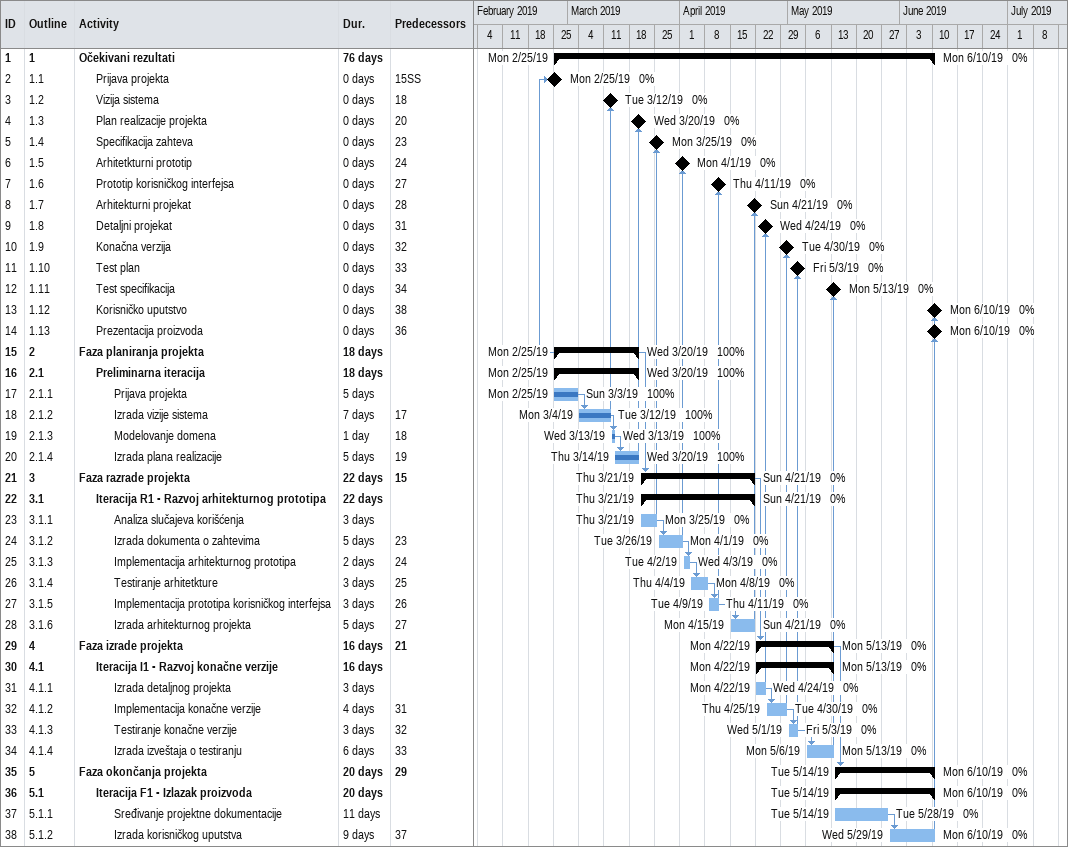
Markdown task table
| ID | WBS | Task | Duration | Start | Finish | Predecessors | % complete |
|---|---|---|---|---|---|---|---|
| 1 | 1 | **Očekivani rezultati** | 76d | 2019-02-25 | 2019-06-10 |  | 0 |
| 2 | 1.1 | Prijava projekta | 0d | 2019-02-25 | 2019-02-25 | 15SS | 0 |
| 3 | 1.2 | Vizija sistema | 0d | 2019-03-12 | 2019-03-12 | 18 | 0 |
| 4 | 1.3 | Plan realizacije projekta | 0d | 2019-03-20 | 2019-03-20 | 20 | 0 |
| 5 | 1.4 | Specifikacija zahteva | 0d | 2019-03-25 | 2019-03-25 | 23 | 0 |
| 6 | 1.5 | Arhitetkturni prototip | 0d | 2019-04-01 | 2019-04-01 | 24 | 0 |
| 7 | 1.6 | Prototip korisničkog interfejsa | 0d | 2019-04-11 | 2019-04-11 | 27 | 0 |
| 8 | 1.7 | Arhitekturni projekat | 0d | 2019-04-21 | 2019-04-21 | 28 | 0 |
| 9 | 1.8 | Detaljni projekat | 0d | 2019-04-24 | 2019-04-24 | 31 | 0 |
| 10 | 1.9 | Konačna verzija | 0d | 2019-04-30 | 2019-04-30 | 32 | 0 |
| 11 | 1.10 | Test plan | 0d | 2019-05-03 | 2019-05-03 | 33 | 0 |
| 12 | 1.11 | Test specifikacija | 0d | 2019-05-13 | 2019-05-13 | 34 | 0 |
| 13 | 1.12 | Korisničko uputstvo | 0d | 2019-06-10 | 2019-06-10 | 38 | 0 |
| 14 | 1.13 | Prezentacija proizvoda | 0d | 2019-06-10 | 2019-06-10 | 36 | 0 |
| 15 | 2 | **Faza planiranja projekta** | 18d | 2019-02-25 | 2019-03-20 |  | 100 |
| 16 | 2.1 | **Preliminarna iteracija** | 18d | 2019-02-25 | 2019-03-20 |  | 100 |
| 17 | 2.1.1 | Prijava projekta | 5d | 2019-02-25 | 2019-03-03 |  | 100 |
| 18 | 2.1.2 | Izrada vizije sistema | 7d | 2019-03-04 | 2019-03-12 | 17 | 100 |
| 19 | 2.1.3 | Modelovanje domena | 1d | 2019-03-13 | 2019-03-13 | 18 | 100 |
| 20 | 2.1.4 | Izrada plana realizacije | 5d | 2019-03-14 | 2019-03-20 | 19 | 100 |
| 21 | 3 | **Faza razrade projekta** | 22d | 2019-03-21 | 2019-04-21 | 15 | 0 |
| 22 | 3.1 | **Iteracija R1 - Razvoj arhitekturnog prototipa** | 22d | 2019-03-21 | 2019-04-21 |  | 0 |
| 23 | 3.1.1 | Analiza slučajeva korišćenja | 3d | 2019-03-21 | 2019-03-25 |  | 0 |
| 24 | 3.1.2 | Izrada dokumenta o zahtevima | 5d | 2019-03-26 | 2019-04-01 | 23 | 0 |
| 25 | 3.1.3 | Implementacija arhitekturnog prototipa | 2d | 2019-04-02 | 2019-04-03 | 24 | 0 |
| 26 | 3.1.4 | Testiranje arhitetkture | 3d | 2019-04-04 | 2019-04-08 | 25 | 0 |
| 27 | 3.1.5 | Implementacija prototipa korisničkog interfejsa | 3d | 2019-04-09 | 2019-04-11 | 26 | 0 |
| 28 | 3.1.6 | Izrada arhitekturnog projekta | 5d | 2019-04-15 | 2019-04-21 | 27 | 0 |
| 29 | 4 | **Faza izrade projekta** | 16d | 2019-04-22 | 2019-05-13 | 21 | 0 |
| 30 | 4.1 | **Iteracija I1 - Razvoj konačne verzije** | 16d | 2019-04-22 | 2019-05-13 |  | 0 |
| 31 | 4.1.1 | Izrada detaljnog projekta | 3d | 2019-04-22 | 2019-04-24 |  | 0 |
| 32 | 4.1.2 | Implementacija konačne verzije | 4d | 2019-04-25 | 2019-04-30 | 31 | 0 |
| 33 | 4.1.3 | Testiranje konačne verzije | 3d | 2019-05-01 | 2019-05-03 | 32 | 0 |
| 34 | 4.1.4 | Izrada izveštaja o testiranju | 6d | 2019-05-06 | 2019-05-13 | 33 | 0 |
| 35 | 5 | **Faza okončanja projekta** | 20d | 2019-05-14 | 2019-06-10 | 29 | 0 |
| 36 | 5.1 | **Iteracija F1 - Izlazak proizvoda** | 20d | 2019-05-14 | 2019-06-10 |  | 0 |
| 37 | 5.1.1 | Sređivanje projektne dokumentacije | 11d | 2019-05-14 | 2019-05-28 |  | 0 |
| 38 | 5.1.2 | Izrada korisničkog uputstva | 9d | 2019-05-29 | 2019-06-10 | 37 | 0 |
